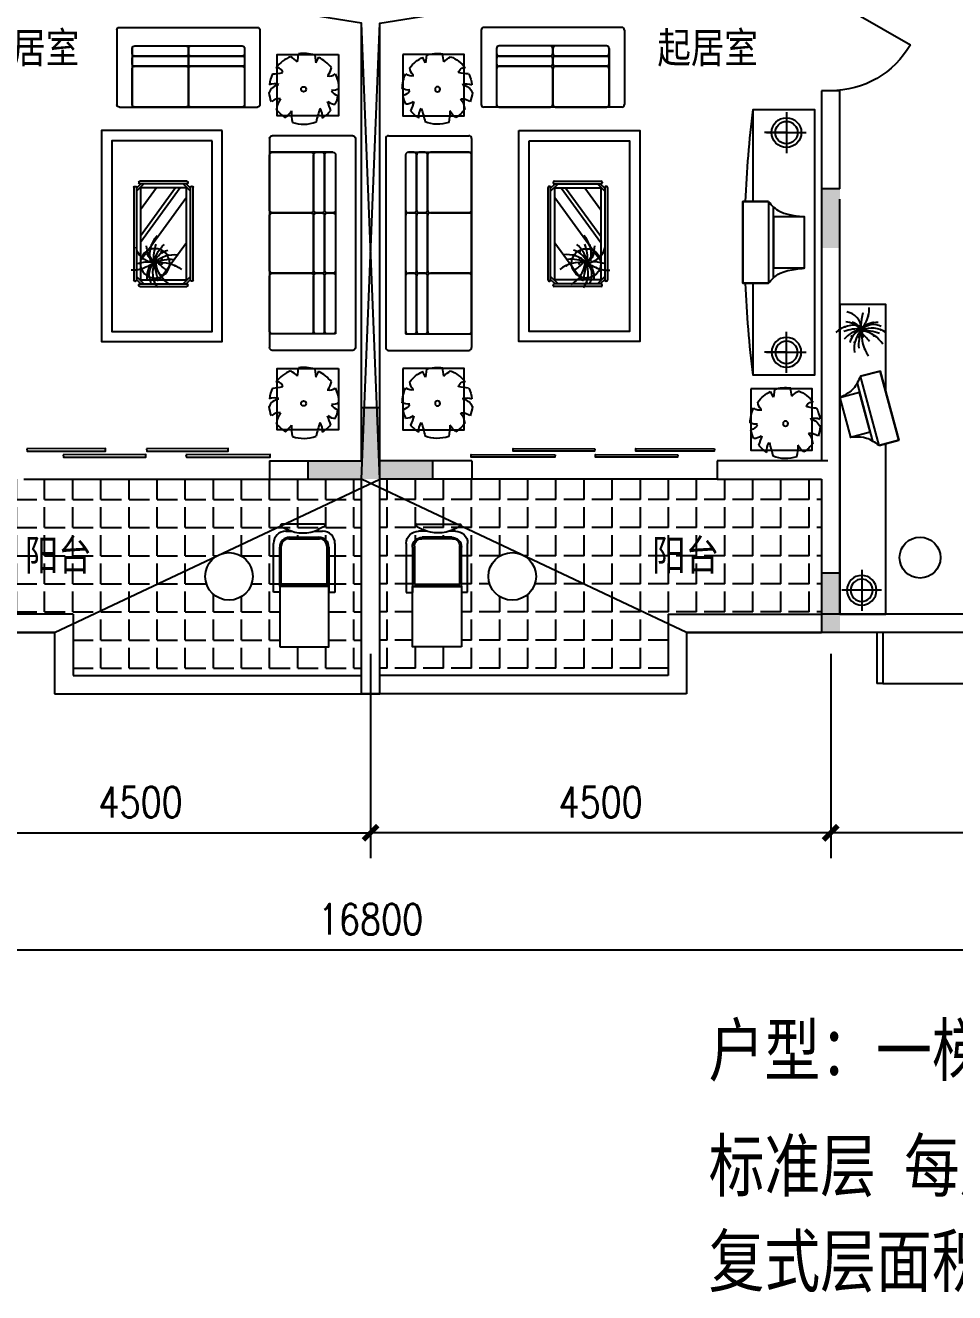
# Model space of a CAD drawing. Header units: millimetres. Extents: x 1031 to 26389, y 469 to 24788.
# Drawn here: x 10428 to 19516, y 1484 to 13884 of the extents above; entities that cross this region are included whole.
import ezdxf
from ezdxf.enums import TextEntityAlignment as Align

# ---------------------------------------------------------------- set-up
doc = ezdxf.new("R2010")
doc.units = ezdxf.units.MM
for name, color, linetype in [('COLUMN', 7, 'Continuous'), ('JIAJU', 30, 'Continuous'), ('PUB_DIM', 3, 'Continuous'), ('PUB_TEXT', 7, 'Continuous'), ('WALL', 4, 'Continuous'), ('WINDOW', 5, 'Continuous'), ('面积线', 1, 'Continuous')]:
    doc.layers.add(name, color=color, linetype=linetype)
doc.styles.add('-黑体', font='simhei.ttf')
doc.styles.add('DIM_FONT', font='SIMPLEX.shx', dxfattribs={"width": 0.8})
doc.styles.add('SIMPLEX', font='SIMPLEX.SHX')
doc.styles.get("Standard").update_dxf_attribs({"font": 'arial.ttf'})
doc.dimstyles.new('DIMN', dxfattribs={"dimtxt": 300, "dimasz": 1, "dimexe": 250, "dimexo": 300, "dimgap": 150, "dimtad": 1, "dimdec": 0, "dimdsep": 46, "dimtxsty": 'DIM_FONT', "dimblk": '_DIMX', "dimblk1": 'ARCHTICK', "dimblk2": 'ARCHTICK', "dimcen": 0.1, "dimclrt": 7, "dimadec": 0, "dimazin": 0, "dimtfac": 1, "dimtdec": 0, "dimtix": 1, "dimtmove": 2, "dimatfit": 3, "dimldrblk": '_DIMX', "dimfxl": 1, "dimtolj": 1, "dimtzin": 0, "dimarcsym": 0})

# ---------------------------------------------------------------- blocks, each defined once
blk = doc.blocks.new('M_C34MSO')
for p, q in [((-1031, 627), (1015, 627)), ((-896, 8), (-896, 627)), ((881, -19), (881, 627)), ((-1058, -186), (-1058, 600)), ((1042, -186), (1042, 600)), ((-869, -19), (881, -19)), ((-1031, -213), (1015, -213))]:
    blk.add_line(p, q)
for points in [[(-869, 196), (-331, 196, 0.414214), (-304, 223), (-304, 600, 0.414214), (-331, 627), (-869, 627, 0.414214), (-896, 600), (-896, 223, 0.414214)], [(-277, 196), (261, 196, 0.414214), (288, 223), (288, 600, 0.414214), (261, 627), (-277, 627, 0.414214), (-304, 600), (-304, 223, 0.414214)], [(315, 196), (854, 196, 0.414214), (881, 223), (881, 600, 0.414214), (854, 627), (315, 627, 0.414214), (288, 600), (288, 223, 0.414214)], [(-869, 89), (-331, 89, 0.414214), (-304, 115), (-304, 169, 0.414214), (-331, 196), (-869, 196, 0.414214), (-896, 169), (-896, 115, 0.414214)], [(-277, 89), (261, 89, 0.414214), (288, 115), (288, 169, 0.414214), (261, 196), (-277, 196, 0.414214), (-304, 169), (-304, 115, 0.414214)], [(315, 89), (854, 89, 0.414214), (881, 115), (881, 169, 0.414214), (854, 196), (315, 196, 0.414214), (288, 169), (288, 115, 0.414214)], [(-869, -19), (-331, -19, 0.414214), (-304, 8), (-304, 62, 0.414214), (-331, 89), (-869, 89, 0.414214), (-896, 62), (-896, 8, 0.414214)], [(-277, -19), (261, -19, 0.414214), (288, 8), (288, 62, 0.414214), (261, 89), (-277, 89, 0.414214), (-304, 62), (-304, 8, 0.414214)], [(315, -19), (854, -19, 0.414214), (881, 8), (881, 62, 0.414214), (854, 89), (315, 89, 0.414214), (288, 62), (288, 8, 0.414214)]]:
    blk.add_lwpolyline(points, format="xyb", close=True)
for centre, start, end in [((-1031, 600), 90, 180), ((1015, 600), 0, 90), ((-869, 8), 180, 270), ((854, 8), 270, 0), ((-1031, -186), 180, 270), ((1015, -186), 270, 0)]:
    blk.add_arc(centre, 26.9, start, end)
at = {"width": 0.8, "flags": 9}
for tag in ['XSIZE', 'YSIZE']:
    blk.add_attdef(tag, (0, 0), '', height=0.5, dxfattribs=at)
blk = doc.blocks.new('U_A8GCQ')
at = {"layer": 'JIAJU', "rotation": 90}
blk.add_blockref('M_C34MSO', (-213, 8), dxfattribs=at)
at = {"style": 'DIM_FONT', "width": 0.8, "flags": 9}
for tag in ['XSIZE', 'YSIZE']:
    blk.add_attdef(tag, (0, 0), '', height=0.5, dxfattribs=at)
blk = doc.blocks.new('_C2MJO')
at = {"layer": 'JIAJU'}
for p, q in [((0, 275), (0, -275)), ((-266, 0), (266, 0)), ((0, 0), (-294, 0))]:
    blk.add_line(p, q, dxfattribs=at)
for radius in [200, 150]:
    blk.add_circle((0, 0), radius, dxfattribs=at)
at = {"style": 'DIM_FONT', "width": 0.8, "flags": 9}
for tag in ['XSIZE', 'YSIZE']:
    blk.add_attdef(tag, (0, 0), '', height=0.5, dxfattribs=at)
blk = doc.blocks.new('U_A8KZN')
at = {"layer": 'JIAJU'}
for points in [[(350, -400), (600, -400), (600, 400), (350, 400)], [(300, 344), (300, -344)]]:
    blk.add_lwpolyline(points, dxfattribs=at)
for points in [[(350, -400), (350, 400), (600, 400), (600, -400)], [(300, -250), (300, 250), (0, 250), (0, -250)]]:
    blk.add_lwpolyline(points, close=True, dxfattribs=at)
for points in [[(350, 400), (319, 363), (231, 259), (-10, 254), (0, 250)], [(350, -400), (319, -363), (231, -259), (-10, -254), (0, -250)]]:
    blk.add_open_spline(points, degree=3, knots=[0, 0, 0, 0, 140.571181, 395.440063, 395.440063, 395.440063, 395.440063], dxfattribs=at)
at = {"style": 'DIM_FONT', "width": 0.8, "flags": 9}
for tag in ['XSIZE', 'YSIZE']:
    blk.add_attdef(tag, (0, 0), '', height=0.5, dxfattribs=at)
blk = doc.blocks.new('U_A2EHK')
at = {"layer": 'JIAJU'}
for points in [[(-674, 400, -0.023721), (-600, 1300)], [(-600, -1300, -0.023721), (-674, -400, -0.022437)]]:
    blk.add_lwpolyline(points, format="xyb", dxfattribs=at)
blk.add_lwpolyline([(-600, 400), (-600, 1300), (0, 1300), (0, -1300), (-600, -1300), (-600, -400)], dxfattribs=at)
at = {"layer": 'JIAJU', "xscale": 0.72727, "yscale": 0.72727, "zscale": 0.72727}
blk.add_blockref('_C2MJO', (-275, 1075), dxfattribs=at)
at = {"layer": 'JIAJU', "rotation": 180}
blk.add_blockref('U_A8KZN', (-100, 0), dxfattribs=at)
at = {"layer": 'JIAJU', "xscale": -0.72727, "yscale": 0.72727, "zscale": 0.72727, "rotation": 180}
blk.add_blockref('_C2MJO', (-275, -1075), dxfattribs=at)
at = {"style": 'DIM_FONT', "width": 0.8, "flags": 9}
for tag in ['XSIZE', 'YSIZE']:
    blk.add_attdef(tag, (0, 0), '', height=0.5, dxfattribs=at)
blk = doc.blocks.new('_ARCHTICK')
at = {"color": 0, "linetype": 'ByBlock', "const_width": 0.15}
blk.add_lwpolyline([(-0.5, -0.5), (0.5, 0.5)], dxfattribs=at)
blk = doc.blocks.new('_DIMX')
at = {"const_width": 50}
blk.add_lwpolyline([(-70, -70), (70, 70)], dxfattribs=at)
blk = doc.blocks.new('*D83')
at = {"layer": 'DEFPOINTS', "color": 0, "transparency": 16777216}
for p in [(18304, 8034), (22204, 8034), (18304, 5984)]:
    blk.add_point(p, dxfattribs=at)
at = {"layer": 'PUB_DIM', "color": 0, "lineweight": -2, "transparency": 16777216}
for p, q in [((18304, 7734), (18304, 5734)), ((22204, 7734), (22204, 5734)), ((22203, 5984), (18305, 5984))]:
    blk.add_line(p, q, dxfattribs=at)
at = {"layer": 'PUB_DIM', "color": 0, "lineweight": -2, "transparency": 16777216, "rotation": 180}
blk.add_blockref('_DIMX', (18304, 5984), dxfattribs=at)
at = {"layer": 'PUB_DIM', "color": 0, "lineweight": -2, "transparency": 16777216}
blk.add_blockref('_DIMX', (22204, 5984), dxfattribs=at)
at = {"layer": 'PUB_DIM', "color": 7, "transparency": 16777216, "insert": (20254, 6284), "char_height": 300, "attachment_point": 5, "style": 'DIM_FONT'}
blk.add_mtext('\\A1;3900', dxfattribs=at)
blk = doc.blocks.new('*D87')
at = {"layer": 'DEFPOINTS', "color": 0, "transparency": 16777216}
for p in [(13804, 8034), (18304, 8034), (13804, 5984)]:
    blk.add_point(p, dxfattribs=at)
at = {"layer": 'PUB_DIM', "color": 0, "lineweight": -2, "transparency": 16777216}
for p, q in [((13804, 7734), (13804, 5734)), ((18304, 7734), (18304, 5734)), ((18303, 5984), (13805, 5984))]:
    blk.add_line(p, q, dxfattribs=at)
at = {"layer": 'PUB_DIM', "color": 0, "lineweight": -2, "transparency": 16777216, "rotation": 180}
blk.add_blockref('_DIMX', (13804, 5984), dxfattribs=at)
at = {"layer": 'PUB_DIM', "color": 0, "lineweight": -2, "transparency": 16777216}
blk.add_blockref('_DIMX', (18304, 5984), dxfattribs=at)
at = {"layer": 'PUB_DIM', "color": 7, "transparency": 16777216, "insert": (16054, 6284), "char_height": 300, "attachment_point": 5, "style": 'DIM_FONT'}
blk.add_mtext('\\A1;4500', dxfattribs=at)
blk = doc.blocks.new('M_C56KIS')
for p, q in [((62, 318), (72, 242)), ((72, 242), (101, 299)), ((101, 299), (101, 299))]:
    blk.add_line(p, q)
blk.add_lwpolyline([(294, 325), (294, -275), (-306, -275), (-306, 325)], close=True)
blk.add_circle((-46, -16), 24.7)
for centre, radius, start, end in [((-46, -12), 340, 112.0103, 142.6392), ((-371, -22), 380, 45.9782, 58.5315), ((-666, 365), 570, 348.5728, 356.6649), ((-46, -12), 348, 72.0426, 98.475), ((-46, -12), 341, 37.2751, 64.8245), ((-46, -12), 338, 154.3498, 173.0356), ((-402, 850), 718, 274.1465, 282.1238), ((-307, 139), 56.5, 8.941, 100.0107), ((207, 198), 84.2, 254.8555, 310.96), ((82, 215), 145, 319.7203, 351.7151), ((-46, -12), 345, 0.5321, 25.5856), ((-277, -88), 115, 97.3912, 159.6952), ((-332, -105), 143, 71.8009, 110.5991), ((-46, -12), 342, 185.9236, 201.5277), ((-287, -214), 106, 81.8314, 131.8278), ((-119, -230), 194, 141.6582, 174.3093), ((241, 102), 125, 263.2775, 297.8128), ((333, 45), 131, 215.3868, 249.7411), ((-46, -12), 344, 334.0767, 348.9021), ((-46, -12), 333, 216.594, 237.4464), ((-456, -26), 353, 310.8536, 325.193), ((259, -243), 425, 177.9455, 193.2146), ((1320, -611), 1274, 161.2865, 167.5451), ((-13, -284), 151, 354.7323, 32.8544), ((-46, -12), 339, 302.6098, 320.6752), ((1199, 167), 1058, 196.6397, 201.9099), ((262, -63), 99.6, 227.0454, 270.9651), ((-46, -12), 346, 251.5307, 290.63)]:
    blk.add_arc(centre, radius, start, end)
at = {"style": 'DIM_FONT', "width": 0.8, "flags": 9}
for tag in ['XSIZE', 'YSIZE']:
    blk.add_attdef(tag, (0, 0), '', height=0.5, dxfattribs=at)
blk = doc.blocks.new('M_C9')
at = {"linetype": 'Continuous'}
for p, q in [((168, 317), (-176, 317)), ((-174, 294), (-130, 273)), ((-142, 259), (-92, 259)), ((-112, 209), (128, 209)), ((88, 259), (158, 259)), ((166, 294), (122, 273)), ((-242, -239), (-242, 159)), ((-192, -191), (-192, 129)), ((-179, -174), (-179, 137)), ((-119, 197), (132, 197)), ((192, 137), (192, -174)), ((208, 129), (208, -191)), ((258, 159), (258, -241)), ((-192, -191), (-192, -239)), ((208, -191), (-192, -191)), ((192, -174), (-179, -174)), ((208, -191), (208, -241)), ((-192, -239), (-242, -239)), ((258, -241), (207, -241))]:
    blk.add_line(p, q, dxfattribs=at)
for centre, radius, start, end in [((-174, 306), 12.2, 98.7908, 276.7415), ((166, 306), 12.2, 263.2585, 81.2092), ((-142, 159), 100, 90, 180), ((-112, 129), 80, 90, 180), ((-3, 541), 297, 244.7295, 295.1128), ((128, 129), 80, 0, 90), ((158, 159), 100, 0, 90), ((-119, 137), 60, 90, 180), ((132, 137), 60, 0, 90)]:
    blk.add_arc(centre, radius, start, end, dxfattribs=at)
at = {"width": 0.8, "flags": 9}
for tag in ['XSIZE', 'YSIZE']:
    blk.add_attdef(tag, (0, 0), '', height=0.5, dxfattribs=at)
blk = doc.blocks.new('U_A7GKI')
at = {"layer": 'JIAJU'}
for p, q in [((0, 200), (0, -200)), ((-193, 0), (193, 0))]:
    blk.add_line(p, q, dxfattribs=at)
for radius in [145, 109]:
    blk.add_circle((0, 0), radius, dxfattribs=at)
at = {"style": 'DIM_FONT', "width": 0.8, "flags": 9}
for tag in ['XSIZE', 'YSIZE']:
    blk.add_attdef(tag, (0, 0), '', height=0.5, dxfattribs=at)
blk = doc.blocks.new('_FZH')
blk.add_solid([(-0.5, -0.5), (0.5, -0.5), (-0.5, 0.5), (0.5, 0.5)])
blk = doc.blocks.new('TV')
at = {"layer": 'JIAJU'}
for points in [[(-250, 350), (-250, -350), (-450, -350), (-450, 350)], [(-200, 200), (-200, -200), (0, -200), (0, 200)]]:
    blk.add_lwpolyline(points, close=True, dxfattribs=at)
for points in [[(-250, 350), (-450, 350), (-450, -350), (-250, -350)], [(-200, -294), (-200, 294)]]:
    blk.add_lwpolyline(points, dxfattribs=at)
for points in [[(-250, 350), (-219, 313), (-131, 209), (10, 204), (0, 200)], [(-250, -350), (-219, -313), (-131, -209), (10, -204), (0, -200)]]:
    blk.add_open_spline(points, degree=3, knots=[0, 0, 0, 0, 140.571181, 395.440063, 395.440063, 395.440063, 395.440063], dxfattribs=at)
blk = doc.blocks.new('M_F19')
at = {"const_width": 30}
for points in [[(-446, 82, 1), (-416, 82, 1)], [(-192, 156, 1), (-162, 156, 1)], [(-123, 99, 1), (-93, 99, 1)], [(-61, -8, 1), (-31, -8, 1)], [(-34, 49, 1), (-4, 49, 1)], [(-20, 16, 1), (10, 16, 1)], [(14, 0, 1), (44, 0, 1)], [(269, 190, 1), (299, 190, 1)], [(461, 8, 1), (491, 8, 1)], [(-281, -157, 1), (-251, -157, 1)], [(-206, -314, 1), (-176, -314, 1)], [(-96, -173, 1), (-66, -173, 1)], [(-13, -33, 1), (17, -33, 1)], [(7, -173, 1), (37, -173, 1)], [(289, -149, 1), (319, -149, 1)], [(56, -487, 1), (86, -487, 1)]]:
    blk.add_lwpolyline(points, format="xyb", close=True, dxfattribs=at)
for centre, radius, start, end in [((-483, -9), 482, 6.9904, 78.0284), ((1199, 96), 1225, 163.8561, 179.1105), ((-1741, 1044), 2026, 328.9873, 340.361), ((-364, 515), 548, 342.9456, 6.4814), ((-185, -611), 732, 78.5516, 130.9815), ((-55, -1223), 1256, 88.3286, 108.729), ((104, -701), 728, 103.0452, 139.7766), ((-480, -437), 647, 48.7581, 83.8624), ((155, -426), 476, 114.0956, 166.2953), ((-315, -111), 315, 28.8901, 78.4579), ((298, -285), 422, 62.9909, 135.9102), ((257, -536), 586, 53.3231, 115.7633), ((366, -391), 582, 85.8741, 126.9558), ((450, -463), 649, 134.4861, 189.3762), ((779, -372), 864, 155.0888, 185.9637), ((-87, -1604), 1605, 70.5249, 87.8244), ((805, -149), 813, 171.2496, 218.2333), ((-3288, -3108), 4475, 39.0488, 42.6799), ((-83, -736), 718, 31.315, 82.1378)]:
    blk.add_arc(centre, radius, start, end)
at = {"width": 0.8, "flags": 9}
for tag in ['XSIZE', 'YSIZE']:
    blk.add_attdef(tag, (0, 0), '', height=0.5, dxfattribs=at)
blk = doc.blocks.new('M_C35IFY')
for p, q in [((-675, 1), (675, 1)), ((-550, -574), (-550, 1)), ((550, -574), (550, 1)), ((-700, -754), (-700, -24)), ((700, -754), (700, -24)), ((-525, -599), (525, -599)), ((-675, -779), (675, -779))]:
    blk.add_line(p, q)
for points in [[(-525, -399), (-25, -399, 0.414214), (0, -374), (0, -24, 0.414214), (-25, 1), (-525, 1, 0.414214), (-550, -24), (-550, -374, 0.414214)], [(25, -399), (525, -399, 0.414214), (550, -374), (550, -24, 0.414214), (525, 1), (25, 1, 0.414214), (0, -24), (0, -374, 0.414214)], [(-525, -499), (-25, -499, 0.414214), (0, -474), (0, -424, 0.414214), (-25, -399), (-525, -399, 0.414214), (-550, -424), (-550, -474, 0.414214)], [(25, -499), (525, -499, 0.414214), (550, -474), (550, -424, 0.414214), (525, -399), (25, -399, 0.414214), (0, -424), (0, -474, 0.414214)], [(-525, -599), (-25, -599, 0.414214), (0, -574), (0, -524, 0.414214), (-25, -499), (-525, -499, 0.414214), (-550, -524), (-550, -574, 0.414214)], [(25, -599), (525, -599, 0.414214), (550, -574), (550, -524, 0.414214), (525, -499), (25, -499, 0.414214), (0, -524), (0, -574, 0.414214)]]:
    blk.add_lwpolyline(points, format="xyb", close=True)
for centre, start, end in [((-675, -24), 90, 180), ((675, -24), 360, 90), ((-525, -574), 180, 270), ((525, -574), 270, 360), ((-675, -754), 180, 270), ((675, -754), 270, 360)]:
    blk.add_arc(centre, 25, start, end)
at = {"width": 0.8, "flags": 9}
for tag in ['XSIZE', 'YSIZE']:
    blk.add_attdef(tag, (0, 0), '', height=0.5, dxfattribs=at)
blk = doc.blocks.new('U_A9GFC')
at = {"layer": 'JIAJU'}
blk.add_blockref('M_C35IFY', (0, 779), dxfattribs=at)
at = {"style": 'DIM_FONT', "width": 0.8, "flags": 9}
for tag in ['XSIZE', 'YSIZE']:
    blk.add_attdef(tag, (0, 0), '', height=0.5, dxfattribs=at)
blk = doc.blocks.new('M_C57NTX')
for p, q in [((-427, 268), (-471, 224)), ((-399, 268), (-471, 196)), ((-446, 283), (-446, 278)), ((-436, 293), (473, 293)), ((-436, 268), (473, 268)), ((436, 268), (509, 196)), ((465, 268), (509, 224)), ((483, 283), (483, 278)), ((-496, -226), (-496, 233)), ((-486, 243), (-481, 243)), ((-471, -226), (-471, 233)), ((-431, 72), (-217, 228)), ((-431, -116), (43, 228)), ((-431, -159), (102, 228)), ((-336, -222), (283, 228)), ((509, 233), (509, -226)), ((524, 243), (519, 243)), ((534, 233), (534, -226)), ((106, -222), (469, 42)), ((-486, -236), (-481, -236)), ((-399, -262), (-471, -189)), ((-427, -262), (-471, -218)), ((436, -262), (509, -189)), ((465, -262), (509, -218)), ((524, -236), (519, -236)), ((-446, -277), (-446, -272)), ((473, -262), (-436, -262)), ((473, -287), (-436, -287)), ((483, -277), (483, -272))]:
    blk.add_line(p, q)
blk.add_lwpolyline([(-431, -222), (-431, 228), (469, 228), (469, -222)], close=True)
at = {"const_width": 12}
for points in [[(123, 120, 1), (135, 120, 1)], [(225, 150, 1), (237, 150, 1)], [(253, 126, 1), (265, 126, 1)], [(409, 163, 1), (421, 163, 1)], [(189, 24, 1), (201, 24, 1)], [(264, 18, 1), (276, 18, 1)], [(277, 84, 1), (289, 84, 1)], [(288, 107, 1), (300, 107, 1)], [(294, 93, 1), (306, 93, 1)], [(297, 74, 1), (309, 74, 1)], [(305, 18, 1), (317, 18, 1)], [(308, 87, 1), (320, 87, 1)], [(418, 27, 1), (430, 27, 1)], [(486, 90, 1), (498, 90, 1)], [(220, -38, 1), (232, -38, 1)], [(324, -108, 1), (336, -108, 1)]]:
    blk.add_lwpolyline(points, format="xyb", close=True, dxfattribs=at)
blk.add_circle((308, 86), 144)
for centre, radius, start, end in [((-436, 283), 10, 90, 180), ((-436, 278), 10, 180, 270), ((109, 83), 193, 6.9904, 78.0284), ((781, 125), 490, 163.8561, 179.1105), ((156, 293), 219, 342.9456, 6.4814), ((473, 283), 10, 0, 90), ((473, 278), 10, 270, 0), ((-486, 233), 10, 90, 180), ((-481, 233), 10, 0, 90), ((228, -157), 293, 78.5516, 130.9815), ((110, -88), 259, 48.7581, 83.8624), ((176, 42), 126, 28.8901, 78.4579), ((-395, 504), 810, 328.9873, 340.361), ((421, -27), 169, 62.9909, 135.9102), ((448, -69), 233, 85.8741, 126.9558), ((519, 233), 10, 90, 180), ((524, 233), 10, 0, 90), ((280, -402), 502, 88.3286, 108.729), ((344, -194), 291, 103.0452, 139.7766), ((364, -84), 190, 114.0956, 166.2953), ((482, -98), 260, 134.4861, 189.3762), ((613, -62), 346, 155.0888, 185.9637), ((267, -555), 642, 70.5249, 87.8244), ((624, 28), 325, 171.2496, 218.2333), ((404, -128), 234, 53.3231, 115.7633), ((-1013, -1156), 1790, 39.0488, 42.6799), ((269, -208), 287, 31.315, 82.1378), ((-486, -226), 10, 180, 270), ((-481, -226), 10, 270, 0), ((519, -226), 10, 180, 270), ((524, -226), 10, 270, 0), ((-436, -272), 10, 90, 180), ((-436, -277), 10, 180, 270), ((473, -272), 10, 0, 90), ((473, -277), 10, 270, 0)]:
    blk.add_arc(centre, radius, start, end)
at = {"style": 'DIM_FONT', "width": 0.8, "flags": 9}
for tag in ['XSIZE', 'YSIZE']:
    blk.add_attdef(tag, (0, 0), '', height=0.5, dxfattribs=at)
blk = doc.blocks.new('U_A10HSO')
at = {"layer": 'JIAJU', "rotation": 270}
blk.add_blockref('M_C57NTX', (-293, 19), dxfattribs=at)
at = {"style": 'DIM_FONT', "width": 0.8, "flags": 9}
for tag in ['XSIZE', 'YSIZE']:
    blk.add_attdef(tag, (0, 0), '', height=0.5, dxfattribs=at)
blk = doc.blocks.new('_DBLK')
blk.add_line((-0.5, 0), (0, -0.866))
blk.add_arc((-0.5, 0), 1, 300, 0)
at = {"style": 'SIMPLEX', "flags": 9}
blk.add_attdef('A', text='', height=1, dxfattribs=at).set_placement((0, 1.5), align=Align.MIDDLE)

msp = doc.modelspace()

# ---------------------------------------------------------------- hatches: boundary and pattern name
at = {"layer": 'COLUMN'}
for points in [[(13894.1, 10144.2), (13714.1, 10144.2), (13714.1, 9444.2), (14414.1, 9444.2), (14414.1, 9624.2), (13894.1, 9624.2)], [(13194.1, 9624.2), (13194.1, 9444.2), (13714.1, 9444.2), (13714.1, 9624.2)], [(14414.1, 9624.2), (14414.1, 9444.2), (13894.1, 9444.2), (13894.1, 9624.2)]]:
    msp.add_hatch(color=256, dxfattribs=at).paths.add_polyline_path(points)
at = {"layer": 'JIAJU'}
h = msp.add_hatch(dxfattribs=at)
h.set_pattern_fill('ANGLE', color=256, scale=1000, style=0)
h.set_pattern_definition([(0, (-61158.75, 2369.2), (0, 275), [200, -75]), (90, (-61158.75, 2369.2), (-275, 2e-14), [200, -75])])
h.paths.add_polyline_path([(10414.1, 9444.2), (9394.1, 9444.2), (9394.1, 8124.2), (10894.1, 8124.2), (10894.1, 7524.2), (13714.1, 7524.2), (13714.1, 9444.2), (12814.1, 9444.2)])
h.paths.add_polyline_path([(12652.1, 8492.5, -1), (12186.4, 8492.5, -1)], flags=16)
h.paths.add_polyline_path([(12855.7, 8814.9, -0.4142136), (12975.7, 8934.9), (13033.5, 8934.9, -0.0340572), (12988.4, 8952.8), (12989.9, 8952, 0.1898884), (13250.5, 8934.9), (13335.7, 8934.9, -0.4142136), (13455.7, 8814.9), (13455.7, 8334.9), (13395.7, 8334.9), (13395.7, 7804.8), (12915.7, 7804.8), (12915.7, 8338.1), (12855.7, 8338.1)], flags=16)
h.paths.add_polyline_path([(12855.7, 8814.9, -0.4142136), (12975.7, 8934.9), (13033.5, 8934.9, -0.0340572), (12988.4, 8952.8), (12989.9, 8952, 0.1898884), (13250.5, 8934.9), (13335.7, 8934.9, -0.4142136), (13455.7, 8814.9), (13455.7, 8334.9), (13395.5, 8334.9), (13395.5, 8394.9), (12915.7, 8394.9), (12915.7, 8338.1), (12855.7, 8338.1)], flags=0)
h.paths.add_polyline_path([(12930.5, 8789, -0.4142136), (13002.5, 8861), (13303.6, 8861, -0.4142136), (13375.6, 8789), (13375.6, 8416), (12930.5, 8416)], flags=0)
h.paths.add_polyline_path([(10360.9, 8413.2), (11184.5, 8413.2), (11184.5, 9000.5), (10360.9, 9000.5)], flags=24)
h = msp.add_hatch(dxfattribs=at)
h.set_pattern_fill('ANGLE', color=256, scale=1000, style=0)
h.set_pattern_definition([(180, (88766.95, 2369.2), (0, 275), [200, -75]), (90, (88766.95, 2369.2), (275, 2e-14), [200, -75])])
h.paths.add_polyline_path([(17194.1, 9444.2), (18214.1, 9444.2), (18214.1, 8124.2), (16714.1, 8124.2), (16714.1, 7524.2), (13894.1, 7524.2), (13894.1, 9444.2), (14794.1, 9444.2)])
h.paths.add_polyline_path([(14956.1, 8492.5, 1), (15421.8, 8492.5, 1)], flags=16)
h.paths.add_polyline_path([(14752.5, 8814.9, 0.4142136), (14632.5, 8934.9), (14574.7, 8934.9, 0.0340572), (14619.8, 8952.8), (14618.3, 8952, -0.1898884), (14357.7, 8934.9), (14272.5, 8934.9, 0.4142136), (14152.5, 8814.9), (14152.5, 8334.9), (14212.5, 8334.9), (14212.5, 7804.8), (14692.5, 7804.8), (14692.5, 8338.1), (14752.5, 8338.1)], flags=16)
h.paths.add_polyline_path([(14752.5, 8814.9, 0.4142136), (14632.5, 8934.9), (14574.7, 8934.9, 0.0340572), (14619.8, 8952.8), (14618.3, 8952, -0.1898884), (14357.7, 8934.9), (14272.5, 8934.9, 0.4142136), (14152.5, 8814.9), (14152.5, 8334.9), (14212.7, 8334.9), (14212.7, 8394.9), (14692.5, 8394.9), (14692.5, 8338.1), (14752.5, 8338.1)], flags=0)
h.paths.add_polyline_path([(14677.7, 8789, 0.4142136), (14605.7, 8861), (14304.6, 8861, 0.4142136), (14232.6, 8789), (14232.6, 8416), (14677.7, 8416)], flags=0)
h.paths.add_polyline_path([(17247.3, 8413.2), (16423.7, 8413.2), (16423.7, 9000.5), (17247.3, 9000.5)], flags=24)

# ---------------------------------------------------------------- linework, layer by layer
for p, q in [((10894.1, 8124.2), (9394.1, 8124.2)), ((10894.1, 8124.2), (10894.1, 7524.2)), ((16714.1, 8124.2), (18214.1, 8124.2)), ((16714.1, 8124.2), (16714.1, 7524.2)), ((10714.1, 7944.2), (9394.1, 7944.2)), ((10714.1, 7944.2), (10714.1, 7344.2)), ((16894.1, 7944.2), (18214.1, 7944.2)), ((16894.1, 7944.2), (16894.1, 7344.2)), ((10894.1, 7524.2), (13714.1, 7524.2)), ((16714.1, 7524.2), (13894.1, 7524.2)), ((10714.1, 7344.2), (13894.1, 7344.2)), ((16894.1, 7344.2), (13714.1, 7344.2))]:
    msp.add_line(p, q)
for points in [[(12353.8, 12854.7), (11172.3, 12854.7), (11172.3, 10789.7), (12353.8, 10789.7)], [(15254.4, 12854.7), (16435.9, 12854.7), (16435.9, 10789.7), (15254.4, 10789.7)], [(12253.8, 12754.7), (11272.3, 12754.7), (11272.3, 10889.7), (12253.8, 10889.7)], [(15354.4, 12754.7), (16335.9, 12754.7), (16335.9, 10889.7), (15354.4, 10889.7)], [(12915.7, 7804.8), (13395.7, 7804.8), (13395.7, 8394.9), (12915.7, 8394.9)], [(14692.5, 7804.8), (14212.5, 7804.8), (14212.5, 8394.9), (14692.5, 8394.9)]]:
    msp.add_lwpolyline(points, close=True, dxfattribs=at)
msp.add_lwpolyline([(18844.1, 10295.3), (18844.1, 11154.2), (18394.1, 11154.2), (18394.1, 8124.2), (18844.1, 8124.2), (18844.1, 9791.8)], dxfattribs=at)
for centre, radius in [((19177.3, 8676.4), 200), ((12419.2, 8492.5), 232.9), ((15189, 8492.5), 232.9)]:
    msp.add_circle(centre, radius, dxfattribs=at)
at = {"layer": 'WALL'}
for p, q in [((13714.1, 9624.2), (13714.1, 13904.2)), ((13894.1, 9444.2), (13894.1, 13904.2)), ((18214.1, 13244.2), (18214.1, 9624.2)), ((18394.1, 13244.2), (18214.1, 13244.2)), ((18394.1, 12284.2), (18394.1, 13244.2)), ((18394.1, 12284.2), (18214.1, 12284.2)), ((18394.1, 9924.2), (18394.1, 12184.2)), ((13714.1, 10144.2), (13894.1, 10144.2)), ((18394.1, 8124.2), (18394.1, 9924.2)), ((12814.1, 9624.2), (13714.1, 9624.2)), ((12814.1, 9624.2), (12814.1, 9444.2)), ((13194.1, 9444.2), (13194.1, 9624.2)), ((14794.1, 9624.2), (13894.1, 9624.2)), ((14414.1, 9444.2), (14414.1, 9624.2)), ((14414.1, 9444.2), (14414.1, 9624.2)), ((14414.1, 9444.2), (14414.1, 9624.2)), ((14794.1, 9624.2), (14794.1, 9444.2)), ((17194.1, 9624.2), (17194.1, 9444.2)), ((18274.1, 9624.2), (17194.1, 9624.2)), ((12814.1, 9444.2), (13714.1, 9444.2)), ((13714.1, 7344.2), (13714.1, 9444.2)), ((14794.1, 9444.2), (13894.1, 9444.2)), ((13894.1, 7344.2), (13894.1, 9444.2)), ((13894.1, 7344.2), (13894.1, 9444.2)), ((17194.1, 9444.2), (18214.1, 9444.2)), ((18214.1, 9444.2), (18214.1, 7944.2)), ((18394.1, 8524.2), (18214.1, 8524.2)), ((19714.1, 8124.2), (18214.1, 8124.2)), ((18754.1, 7944.2), (18214.1, 7944.2)), ((18754.1, 7944.2), (18754.1, 7444.2)), ((18814.1, 7944.2), (18814.1, 7444.2)), ((19654.1, 7944.2), (18814.1, 7944.2)), ((18814.1, 7444.2), (18754.1, 7444.2)), ((13714.1, 7344.2), (13894.1, 7344.2))]:
    msp.add_line(p, q, dxfattribs=at)
at = {"layer": 'WINDOW'}
for p, q in [((10414.1, 9444.2), (12814.1, 9444.2)), ((17194.1, 9444.2), (14794.1, 9444.2)), ((18814.1, 7444.2), (19654.1, 7444.2))]:
    msp.add_line(p, q, dxfattribs=at)
for points in [[(10441.2, 9739.4), (10445, 9717.5), (11211.3, 9717.5), (11211.2, 9742.4)], [(10798.3, 9682.1), (10802, 9660.2), (11605.5, 9660.2), (11605.5, 9685.1)], [(11611.5, 9739.4), (11615.2, 9717.5), (12411.3, 9717.5), (12411.2, 9742.4)], [(11998.3, 9682.1), (12002, 9660.2), (12820.4, 9660.2), (12820.3, 9685.1)], [(15609.9, 9682.1), (15606.2, 9660.2), (14787.8, 9660.2), (14787.9, 9685.1)], [(15996.7, 9739.4), (15993, 9717.5), (15196.9, 9717.5), (15197, 9742.4)], [(16809.9, 9682.1), (16806.2, 9660.2), (16002.7, 9660.2), (16002.7, 9685.1)], [(17167, 9739.4), (17163.3, 9717.5), (16396.9, 9717.5), (16397, 9742.4)]]:
    msp.add_lwpolyline(points, close=True, dxfattribs=at)
at = {"layer": '面积线'}
for points in [[(12414.1, 21624.2), (3814.1, 21624.2), (3814.1, 16344.2), (5814.1, 16344.2), (5814.1, 14424.2), (5314.1, 14424.2), (5314.1, 7944.2), (9394.1, 7944.2), (10714.1, 7944.2), (13894.1, 9444.2), (13714.1, 13904.2), (12594.1, 14084.2), (12414.1, 21624.2)], [(15194.1, 21624.2), (23794.1, 21624.2), (23794.1, 16344.2), (21794.1, 16344.2), (21794.1, 14424.2), (22294.1, 14424.2), (22294.1, 7944.2), (18214.1, 7944.2), (16894.1, 7944.2), (13714.1, 9444.2), (13894.1, 13904.2), (15014.1, 14084.2), (15194.1, 21624.2)]]:
    msp.add_lwpolyline(points, close=True, dxfattribs=at)

# ---------------------------------------------------------------- block references
at = {"layer": 'COLUMN', "xscale": 180, "yscale": 580, "zscale": 180}
for p in [(18304.1, 11994.2), (18304.1, 8234.2)]:
    msp.add_blockref('_FZH', p, dxfattribs=at)
at = {"layer": 'JIAJU', "xscale": -1}
for name, p, rotation in [('U_A9GFC', (12022.3, 13863.4), 179.999999999896), ('U_A8GCQ', (13655.9, 11754), 179.999999999896), ('U_A10HSO', (11488.6, 11843.8), 359.9999999998961)]:
    msp.add_blockref(name, p, dxfattribs=dict(at, rotation=rotation))
at = {"layer": 'JIAJU', "rotation": 180.000000000104}
for name, p in [('U_A9GFC', (15585.9, 13863.4)), ('U_A8GCQ', (13952.3, 11754))]:
    msp.add_blockref(name, p, dxfattribs=at)
at = {"layer": 'JIAJU'}
for name, p in [('M_C56KIS', (13195.3, 13274.2)), ('U_A2EHK', (18145.8, 11759.9)), ('U_A10HSO', (16119.6, 11843.8)), ('M_C56KIS', (13195.3, 10200.9))]:
    msp.add_blockref(name, p, dxfattribs=at)
at = {"layer": 'JIAJU', "xscale": -1}
for name, p in [('M_C56KIS', (14412.9, 13274.2)), ('M_C56KIS', (14412.9, 10200.9)), ('M_C56KIS', (17815.4, 10003.5)), ('U_A7GKI', (18606.5, 8356.8))]:
    msp.add_blockref(name, p, dxfattribs=at)
at = {"layer": 'JIAJU', "extrusion": (0, 0, -1), "xscale": -1, "zscale": -1, "rotation": 164.9999999998961}
msp.add_blockref('TV', (-18444.7, 10047.2), dxfattribs=at)
at = {"layer": 'JIAJU', "yscale": 1.2, "zscale": 1.2}
for p, xscale in [((13145.6, 8624.6), 1.2), ((14462.6, 8624.6), -1.2)]:
    msp.add_blockref('M_C9', p, dxfattribs=dict(at, xscale=xscale))
at = {"layer": 'PUB_TEXT', "extrusion": (0, 0, -1), "xscale": -0.38462, "yscale": 0.38462, "zscale": -0.38462, "rotation": 359.9999999998961}
msp.add_blockref('M_F19', (-18609.5, 10902.7), dxfattribs=at)
at = {"layer": 'WINDOW', "xscale": -900, "yscale": 900, "zscale": 900, "rotation": 90}
msp.add_blockref('_DBLK', (18304.1, 13694.2), dxfattribs=at)

# ---------------------------------------------------------------- texts
at = {"layer": 'PUB_TEXT', "style": '-黑体', "width": 0.8}
for s, height, p in [('起居室', 300, (9973.1, 13516)), ('阳台', 300, (10422.2, 8551.8)), ('户型：一梯两户', 500, (17109.9, 3607.5)), ('标准层 每户面积：121.3M', 500, (17109.9, 2478.3)), ('复式层面积：244.6M', 500, (17109.9, 1545))]:
    msp.add_text(s, height=height, rotation=360, dxfattribs=at).set_placement(p)
for s, p in [('起居室', (16608.7, 13516)), ('阳台', (16558.2, 8551.8))]:
    msp.add_text(s, height=300, dxfattribs=at).set_placement(p)

# ---------------------------------------------------------------- dimensions: what is measured, and where the dimension line sits
at = {"layer": 'PUB_DIM'}
for base, p1, p2 in [((13804.1, 5984), (9304.1, 8034.2), (13804.1, 8034.2)), ((22204.1, 4837.2), (5404.1, 7734.2), (22204.1, 7734.2))]:
    msp.add_linear_dim(base=base, p1=p1, p2=p2, dimstyle='DIMN', dxfattribs=at).render()
for base, p1, p2, picture, middle in [((13804.1, 5984), (18304.1, 8034.2), (13804.1, 8034.2), '*D87', (16054.1, 6284)), ((18304.1, 5984), (22204.1, 8034.2), (18304.1, 8034.2), '*D83', (20254.1, 6284))]:
    dim = msp.add_linear_dim(base=base, p1=p1, p2=p2, dimstyle='DIMN', dxfattribs=at)
    dim.commit()
    dim.dimension.update_dxf_attribs({"geometry": picture, "text_midpoint": middle})

doc.saveas('drawing.dxf')
